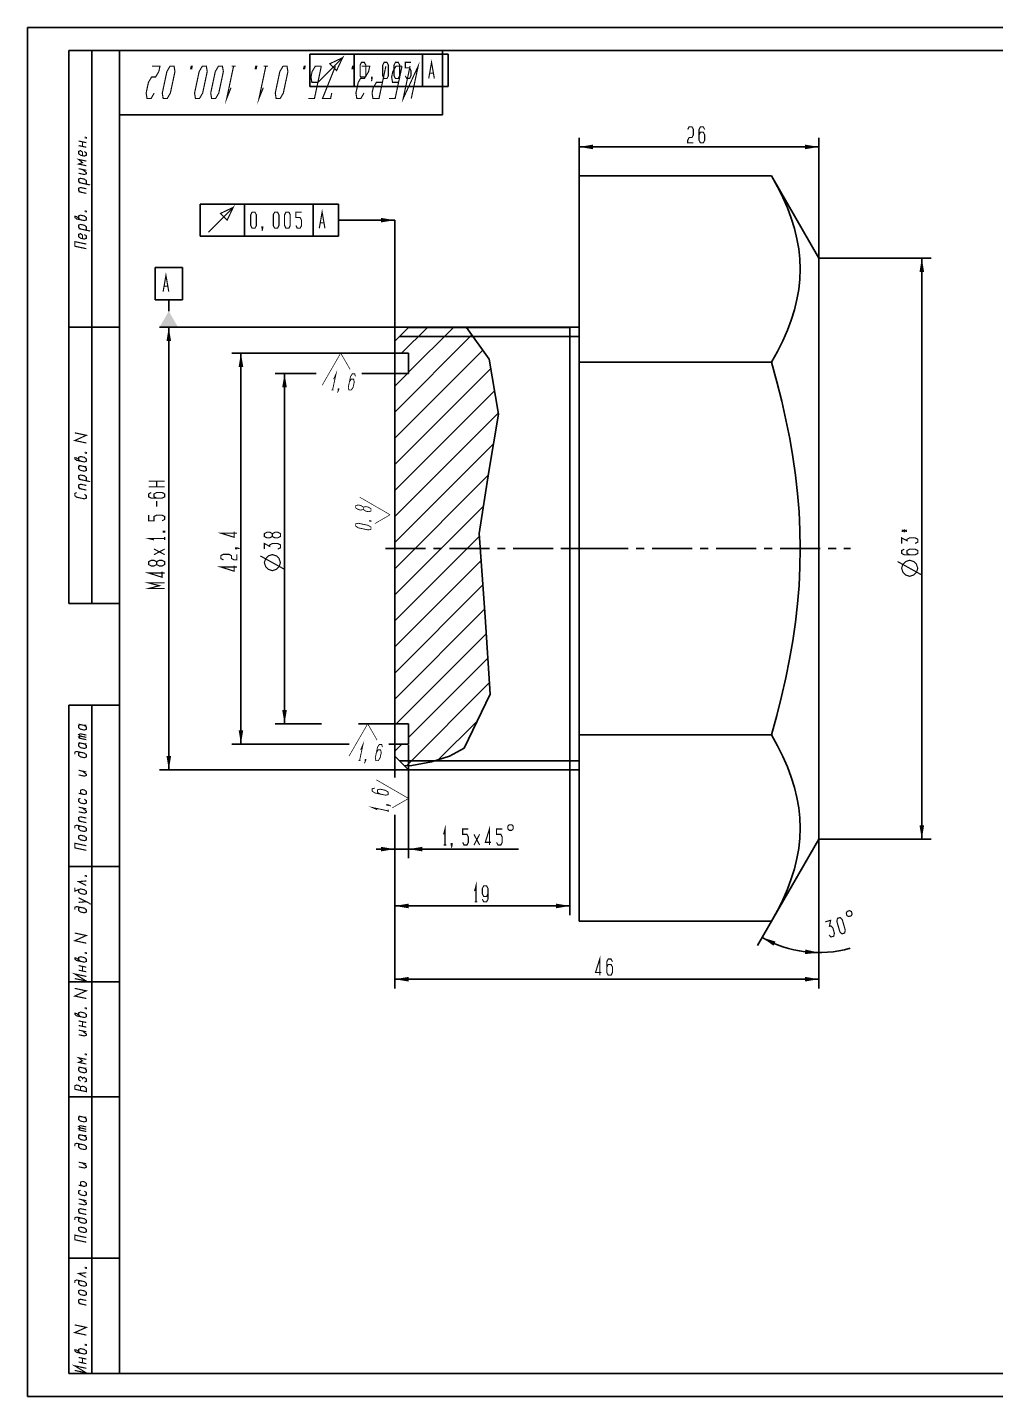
# Model space of a CAD drawing. Header units: millimetres. Extents: x 0 to 420, y 0 to 297.
# Drawn here: x 0 to 210, y 0 to 297 of the extents above; entities that cross this region are included whole.
import ezdxf

# ---------------------------------------------------------------- set-up
doc = ezdxf.new("R2010")
doc.units = ezdxf.units.MM
doc.header["$LTSCALE"] = 23.1
doc.linetypes.add('CENTER', pattern=[0.6, 0.375, -0.075, 0.075, -0.075])
doc.layers.get('0').update_dxf_attribs({"linetype": 'CONTINUOUS'})
for name, color, linetype in [('ALL_AXIS', 7, 'CONTINUOUS'), ('ALL_CHAMFER', 7, 'CONTINUOUS'), ('ALL_DIMENSIONS', 7, 'CONTINUOUS'), ('ALL_GTOL', 7, 'CONTINUOUS'), ('ALL_SURF_FIN', 7, 'CONTINUOUS')]:
    doc.layers.add(name, color=color, linetype=linetype)
doc.styles.get("Standard").update_dxf_attribs({"font": 'txt', "width": 0.7})
doc.dimstyles.new('DIMSTYLE_1', dxfattribs={"dimtxt": 3.5, "dimasz": 3, "dimexe": 0.18, "dimexo": 0.0625, "dimgap": 0.09, "dimtad": 1, "dimdec": 5, "dimlfac": 0.5, "dimdsep": 46, "dimtxsty": 'STANDARD', "dimblk": '_FILLED', "dimblk1": '_FILLED', "dimblk2": '_FILLED', "dimcen": 0.09, "dimadec": 0, "dimazin": 0, "dimtp": 0.2, "dimtm": 0.2, "dimtfac": 1, "dimtdec": 5, "dimtofl": 0, "dimtmove": 0, "dimatfit": 3, "dimldrblk": '_FILLED', "dimfxl": 1, "dimtolj": 1, "dimarcsym": 0})
doc.dimstyles.new('DIMSTYLE_2', dxfattribs={"dimtxt": 3.5, "dimasz": 3, "dimexe": 0.18, "dimexo": 0.0625, "dimgap": 0.09, "dimtad": 1, "dimlfac": 0.5, "dimdsep": 46, "dimtxsty": 'STANDARD', "dimblk": '_FILLED', "dimblk1": '_FILLED', "dimblk2": '_FILLED', "dimcen": 0.09, "dimadec": 0, "dimazin": 0, "dimtp": 0.3, "dimtm": 0.3, "dimtfac": 1, "dimtofl": 0, "dimtmove": 0, "dimatfit": 3, "dimldrblk": '_FILLED', "dimfxl": 1, "dimtolj": 1, "dimarcsym": 0})
doc.dimstyles.new('DIMSTYLE_3', dxfattribs={"dimtxt": 3.5, "dimasz": 3, "dimexe": 0.18, "dimexo": 0.0625, "dimgap": 0.09, "dimtad": 1, "dimlfac": 0.5, "dimdsep": 46, "dimtxsty": 'STANDARD', "dimblk": '_FILLED', "dimblk1": '_FILLED', "dimblk2": '_FILLED', "dimcen": 0.09, "dimadec": 0, "dimazin": 0, "dimtp": 0.5, "dimtm": 0.5, "dimtfac": 1, "dimtofl": 0, "dimtmove": 0, "dimatfit": 3, "dimldrblk": '_FILLED', "dimfxl": 1, "dimtolj": 1, "dimarcsym": 0})
doc.dimstyles.new('DIMSTYLE_4', dxfattribs={"dimtxt": 3.5, "dimasz": 3, "dimexe": 0.18, "dimexo": 0.0625, "dimgap": 0.09, "dimtad": 1, "dimdec": 5, "dimlfac": 0.5, "dimdsep": 46, "dimtxsty": 'STANDARD', "dimblk": '_FILLED', "dimblk1": '_FILLED', "dimblk2": '_FILLED', "dimcen": 0.09, "dimadec": 0, "dimazin": 0, "dimtp": 0.1, "dimtm": 0.1, "dimtfac": 1, "dimtdec": 5, "dimtofl": 0, "dimtmove": 0, "dimatfit": 3, "dimldrblk": '_FILLED', "dimfxl": 1, "dimtolj": 1, "dimarcsym": 0})
doc.dimstyles.new('DIMSTYLE_5', dxfattribs={"dimtxt": 3.5, "dimasz": 3, "dimexe": 0.18, "dimexo": 0.0625, "dimgap": 0.09, "dimtad": 1, "dimdec": 5, "dimlfac": 0.5, "dimdsep": 46, "dimtxsty": 'STANDARD', "dimblk": '_FILLED', "dimblk1": '_FILLED', "dimblk2": '_FILLED', "dimcen": 0.09, "dimadec": 0, "dimazin": 0, "dimtp": 0.3, "dimtm": 0.3, "dimtfac": 1, "dimtdec": 5, "dimtofl": 0, "dimtmove": 0, "dimatfit": 3, "dimldrblk": '_FILLED', "dimfxl": 1, "dimtolj": 1, "dimarcsym": 0})
doc.dimstyles.get("Standard").update_dxf_attribs({"dimtxt": 3.5, "dimasz": 3, "dimexe": 0.18, "dimexo": 0.0625, "dimgap": 0.09, "dimtad": 1, "dimdec": 5, "dimdsep": 46, "dimtxsty": 'STANDARD', "dimblk": '_FILLED', "dimblk1": '_FILLED', "dimblk2": '_FILLED', "dimcen": 0.09, "dimadec": 0, "dimazin": 0, "dimtol": 1, "dimtp": 1e-05, "dimtm": 1e-05, "dimtfac": 1, "dimtdec": 5, "dimtofl": 0, "dimtmove": 0, "dimatfit": 3, "dimldrblk": '_FILLED', "dimfxl": 1, "dimtolj": 1, "dimarcsym": 0})

# ---------------------------------------------------------------- blocks, each defined once
blk = doc.blocks.new('_FILLED')
at = {"color": 0, "linetype": 'BYBLOCK'}
blk.add_solid([(0, 0), (-1, 0.167), (-1, -0.167)], dxfattribs=at)
blk = doc.blocks.new('*D0')
at = {"layer": 'ALL_DIMENSIONS', "color": 2, "linetype": 'CONTINUOUS'}
for p, q in [((119.67, 224.63), (119.67, 273.07)), ((119.67, 271.07), (145.67, 271.07)), ((171.67, 271.07), (145.67, 271.07)), ((171.67, 215.09), (171.67, 273.07))]:
    blk.add_line(p, q, dxfattribs=at)
at = {"layer": 'ALL_DIMENSIONS', "color": 2, "linetype": 'CONTINUOUS', "xscale": 3, "yscale": 3, "zscale": 3, "rotation": 180}
blk.add_blockref('_FILLED', (119.67, 271.07), dxfattribs=at)
at = {"layer": 'ALL_DIMENSIONS', "color": 2, "linetype": 'CONTINUOUS', "xscale": 3, "yscale": 3, "zscale": 3}
blk.add_blockref('_FILLED', (171.67, 271.07), dxfattribs=at)
blk = doc.blocks.new('*D2')
at = {"layer": 'ALL_DIMENSIONS', "color": 2, "linetype": 'CONTINUOUS'}
for q in [(158.35, 97.87), (171.67, 94.3)]:
    blk.add_line((171.67, 120.94), q, dxfattribs=at)
blk.add_arc((171.67, 120.94), 24.64, 240, 285.9695, dxfattribs=at)
for points in [[(162.26, 98.71), (159.35, 99.6), (161.82, 97.81)], [(168.65, 95.98), (171.67, 96.3), (168.71, 96.98)]]:
    blk.add_solid(points, dxfattribs=at)
blk = doc.blocks.new('*D3')
at = {"layer": 'ALL_DIMENSIONS', "color": 2, "linetype": 'CONTINUOUS'}
for p, q in [((171.67, 246.94), (195.99, 246.94)), ((193.99, 246.94), (193.99, 183.94)), ((193.99, 120.94), (193.99, 183.94)), ((171.67, 120.94), (195.99, 120.94))]:
    blk.add_line(p, q, dxfattribs=at)
at = {"layer": 'ALL_DIMENSIONS', "color": 2, "linetype": 'CONTINUOUS', "xscale": 3, "yscale": 3, "zscale": 3}
for p, rotation in [((193.99, 246.94), 90), ((193.99, 120.94), 270)]:
    blk.add_blockref('_FILLED', p, dxfattribs=dict(at, rotation=rotation))
blk = doc.blocks.new('*D4')
at = {"layer": 'ALL_DIMENSIONS', "color": 2, "linetype": 'CONTINUOUS'}
for p, q in [((119.67, 231.94), (28.67, 231.94)), ((30.67, 231.94), (30.67, 183.94)), ((30.67, 135.94), (30.67, 183.94)), ((119.67, 135.94), (28.67, 135.94))]:
    blk.add_line(p, q, dxfattribs=at)
at = {"layer": 'ALL_DIMENSIONS', "color": 2, "linetype": 'CONTINUOUS', "xscale": 3, "yscale": 3, "zscale": 3}
for p, rotation in [((30.67, 231.94), 90), ((30.67, 135.94), 270)]:
    blk.add_blockref('_FILLED', p, dxfattribs=dict(at, rotation=rotation))
blk = doc.blocks.new('*D5')
at = {"layer": 'ALL_DIMENSIONS', "color": 2, "linetype": 'CONTINUOUS'}
for p, q in [((82.67, 141.31), (82.67, 116.76)), ((79.67, 120.76), (79.67, 101.63)), ((79.67, 118.76), (75.67, 118.76)), ((75.67, 118.76), (81.17, 118.76)), ((106.55, 118.76), (81.17, 118.76)), ((82.67, 118.76), (106.55, 118.76))]:
    blk.add_line(p, q, dxfattribs=at)
at = {"layer": 'ALL_DIMENSIONS', "color": 2, "linetype": 'CONTINUOUS', "xscale": 3, "yscale": 3, "zscale": 3}
blk.add_blockref('_FILLED', (79.67, 118.76), dxfattribs=at)
at = {"layer": 'ALL_DIMENSIONS', "color": 2, "linetype": 'CONTINUOUS', "xscale": 3, "yscale": 3, "zscale": 3, "rotation": 180}
blk.add_blockref('_FILLED', (82.67, 118.76), dxfattribs=at)
blk = doc.blocks.new('SF4_BL0', base_point=(78.72, 130.28))
at = {"layer": 'ALL_SURF_FIN', "color": 2, "linetype": 'CONTINUOUS'}
for points, const_width in [([(82.67, 129.74), (75.67, 133.79)], 0.146), ([(75.35, 131.99), (74.77, 131.86), (74.77, 131.33), (75.35, 130.94), (77.68, 130.45), (78.27, 130.59), (78.27, 131.11), (77.68, 131.5), (76.52, 131.75), (75.93, 131.61), (75.93, 131.08), (76.52, 130.7)], 0.194), ([(75.93, 127.28), (74.77, 127.79), (78.27, 127.04)], 0.194), ([(78.27, 128.36), (78.27, 128.22), (77.98, 128.29), (77.98, 128.42), (78.27, 128.36), (78.85, 128.1)], 0.194), ([(82.67, 129.74), (79.15, 127.71)], 0.146), ([(78.27, 126.78), (78.27, 127.31)], 0.194)]:
    blk.add_lwpolyline(points, dxfattribs=dict(at, const_width=const_width))
blk = doc.blocks.new('*D6')
at = {"layer": 'ALL_DIMENSIONS', "color": 2, "linetype": 'CONTINUOUS'}
for p, q in [((62.66, 221.94), (53.77, 221.94)), ((55.77, 221.94), (55.77, 183.94)), ((79.67, 221.94), (72.55, 221.94)), ((55.77, 145.94), (55.77, 183.94)), ((63.76, 145.94), (53.77, 145.94)), ((79.67, 145.94), (71.82, 145.94))]:
    blk.add_line(p, q, dxfattribs=at)
at = {"layer": 'ALL_DIMENSIONS', "color": 2, "linetype": 'CONTINUOUS', "xscale": 3, "yscale": 3, "zscale": 3}
for p, rotation in [((55.77, 221.94), 90), ((55.77, 145.94), 270)]:
    blk.add_blockref('_FILLED', p, dxfattribs=dict(at, rotation=rotation))
blk = doc.blocks.new('*D7')
at = {"color": 2, "linetype": 'CONTINUOUS'}
for p, q in [((79.67, 138.94), (79.67, 134.28)), ((79.67, 126.21), (79.67, 88.54)), ((171.67, 120.94), (171.67, 88.54)), ((79.67, 90.54), (125.67, 90.54)), ((171.67, 90.54), (125.67, 90.54))]:
    blk.add_line(p, q, dxfattribs=at)
at = {"color": 2, "linetype": 'CONTINUOUS', "xscale": 3, "yscale": 3, "zscale": 3, "rotation": 180}
blk.add_blockref('_FILLED', (79.67, 90.54), dxfattribs=at)
at = {"color": 2, "linetype": 'CONTINUOUS', "xscale": 3, "yscale": 3, "zscale": 3}
blk.add_blockref('_FILLED', (171.67, 90.54), dxfattribs=at)
blk = doc.blocks.new('*D8')
at = {"color": 2, "linetype": 'CONTINUOUS'}
for p, q in [((78.28, 226.34), (44.32, 226.34)), ((46.32, 226.34), (46.32, 183.94)), ((79.67, 226.34), (69.88, 226.34)), ((46.32, 141.54), (46.32, 183.94)), ((69.77, 141.54), (44.32, 141.54)), ((82.67, 141.54), (78.39, 141.54))]:
    blk.add_line(p, q, dxfattribs=at)
at = {"color": 2, "linetype": 'CONTINUOUS', "xscale": 3, "yscale": 3, "zscale": 3}
for p, rotation in [((46.32, 226.34), 90), ((46.32, 141.54), 270)]:
    blk.add_blockref('_FILLED', p, dxfattribs=dict(at, rotation=rotation))
blk = doc.blocks.new('SF5_BL1', base_point=(67.52, 222.05))
at = {"layer": 'ALL_SURF_FIN', "color": 2, "linetype": 'CONTINUOUS'}
for points, const_width in [([(67.95, 226.34), (63.91, 219.33)], 0.146), ([(67.95, 226.34), (69.99, 222.81)], 0.146), ([(66.42, 220.69), (66.94, 221.85), (66.19, 218.35)], 0.194), ([(71.14, 221.27), (71, 221.85), (70.48, 221.85), (70.09, 221.27), (69.6, 218.94), (69.73, 218.35), (70.26, 218.35), (70.65, 218.94), (70.89, 220.1), (70.76, 220.69), (70.23, 220.69), (69.84, 220.1)], 0.194), ([(65.93, 218.35), (66.45, 218.35)], 0.194), ([(67.5, 218.35), (67.37, 218.35), (67.43, 218.64), (67.57, 218.64), (67.5, 218.35), (67.25, 217.77)], 0.194)]:
    blk.add_lwpolyline(points, dxfattribs=dict(at, const_width=const_width))
blk = doc.blocks.new('*D9')
at = {"color": 2, "linetype": 'CONTINUOUS'}
for p, q in [((117.67, 137.94), (117.67, 104.43)), ((79.67, 110.68), (79.67, 104.43)), ((79.67, 106.43), (98.67, 106.43)), ((117.67, 106.43), (98.67, 106.43))]:
    blk.add_line(p, q, dxfattribs=at)
at = {"color": 2, "linetype": 'CONTINUOUS', "xscale": 3, "yscale": 3, "zscale": 3, "rotation": 180}
blk.add_blockref('_FILLED', (79.67, 106.43), dxfattribs=at)
at = {"color": 2, "linetype": 'CONTINUOUS', "xscale": 3, "yscale": 3, "zscale": 3}
blk.add_blockref('_FILLED', (117.67, 106.43), dxfattribs=at)
blk = doc.blocks.new('SF1_BL3', base_point=(74.94, 191.55))
at = {"layer": 'ALL_SURF_FIN', "color": 2, "linetype": 'CONTINUOUS'}
for points, const_width in [([(72.86, 192.93), (72.31, 193.3), (71.76, 193.41), (71.21, 193.28), (71.21, 192.79), (71.76, 192.42), (72.31, 192.3), (72.86, 192.43)], 0.184), ([(78.67, 191.29), (72.06, 195.11)], 0.138), ([(74.51, 192.08), (74.51, 192.58), (73.96, 192.94), (73.41, 193.06), (72.86, 192.93), (72.86, 192.43), (73.41, 192.07), (73.96, 191.95), (74.51, 192.08)], 0.184), ([(74.51, 189.98), (74.51, 189.85), (74.24, 189.91), (74.24, 190.03), (74.51, 189.98)], 0.184), ([(78.67, 191.29), (75.34, 189.36)], 0.138), ([(74.51, 188.12), (73.96, 187.99), (71.76, 188.45), (71.21, 188.82), (71.21, 189.31), (71.76, 189.45), (73.96, 188.98), (74.51, 188.61), (74.51, 188.12)], 0.184)]:
    blk.add_lwpolyline(points, dxfattribs=dict(at, const_width=const_width))
blk = doc.blocks.new('SF3_BL4', base_point=(73.38, 141.65))
at = {"layer": 'ALL_SURF_FIN', "color": 2, "linetype": 'CONTINUOUS'}
for points, const_width in [([(73.81, 145.94), (69.76, 138.93)], 0.146), ([(73.81, 145.94), (75.84, 142.41)], 0.146), ([(72.28, 140.29), (72.79, 141.45), (72.05, 137.95)], 0.194), ([(77, 140.87), (76.86, 141.45), (76.33, 141.45), (75.95, 140.87), (75.45, 138.54), (75.59, 137.95), (76.11, 137.95), (76.5, 138.54), (76.75, 139.7), (76.61, 140.29), (76.09, 140.29), (75.7, 139.7)], 0.194), ([(71.78, 137.95), (72.31, 137.95)], 0.194), ([(73.36, 137.95), (73.23, 137.95), (73.29, 138.24), (73.42, 138.24), (73.36, 137.95), (73.1, 137.37)], 0.194)]:
    blk.add_lwpolyline(points, dxfattribs=dict(at, const_width=const_width))

msp = doc.modelspace()

# ---------------------------------------------------------------- linework, layer by layer
at = {"color": 7, "linetype": 'CONTINUOUS'}
for p, q in [((0, 297), (0, 0)), ((0, 297), (420, 297)), ((9, 172), (9, 292)), ((9, 292), (20, 292)), ((14, 172), (14, 292)), ((20, 172), (20, 292)), ((90, 292), (20, 292)), ((20, 278), (20, 292)), ((20, 292), (20, 5)), ((20, 292), (415, 292)), ((90, 278), (90, 292)), ((90, 278), (20, 278)), ((119.67427, 264.766538), (119.67427, 103.108462)), ((9, 232), (20, 232)), ((79.67427, 228.9375), (82.67427, 231.9375)), ((95.235961, 231.9375), (82.67427, 231.9375)), ((100.170802, 225.055821), (95.235961, 231.9375)), ((117.67427, 231.9375), (117.67427, 135.9375)), ((79.67427, 228.9375), (79.67427, 138.9375)), ((82.67427, 226.3375), (79.67427, 226.3375)), ((82.67427, 221.9375), (82.67427, 226.3375)), ((102.149689, 213.134575), (100.170802, 225.055821)), ((82.67427, 221.9375), (79.67427, 221.9375)), ((100.05549, 200.690269), (102.149689, 213.134575)), ((98.006679, 187.183683), (100.05549, 200.690269)), ((99.270749, 169.114582), (98.006679, 187.183683)), ((9, 172), (20, 172)), ((100.348951, 152.359863), (99.270749, 169.114582)), ((94.760496, 140.655057), (100.348951, 152.359863)), ((9, 5), (9, 150)), ((9, 150), (20, 150)), ((14, 5), (14, 150)), ((20, 5), (20, 150)), ((82.67427, 145.9375), (79.67427, 145.9375)), ((82.67427, 141.5375), (82.67427, 145.9375)), ((82.67427, 141.5375), (79.67427, 141.5375)), ((91.521382, 138.896855), (94.760496, 140.655057)), ((79.67427, 138.9375), (81.757077, 136.854693)), ((81.757077, 136.854693), (83.398855, 136.867844)), ((83.398855, 136.867844), (87.654487, 137.655309)), ((87.654487, 137.655309), (91.521382, 138.896855)), ((9, 115), (20, 115)), ((9, 90), (20, 90)), ((9, 65), (20, 65)), ((9, 30), (20, 30)), ((9, 5), (20, 5)), ((415, 5), (20, 5)), ((0, 0), (420, 0))]:
    msp.add_line(p, q, dxfattribs=at)
at = {"color": 2, "linetype": 'CONTINUOUS'}
for p, q in [((81.170491, 226.3375), (86.770491, 231.9375)), ((82.67427, 222.184425), (92.427345, 231.9375)), ((79.67427, 213.527571), (96.425448, 230.278749)), ((80.67427, 229.9375), (117.67427, 229.9375)), ((79.67427, 207.870717), (98.787876, 226.984323)), ((79.67427, 202.213863), (100.504707, 223.0443)), ((79.67427, 219.184425), (82.427345, 221.9375)), ((79.67427, 196.557008), (101.310043, 218.192782)), ((79.67427, 190.900154), (102.115379, 213.341263)), ((79.67427, 185.2433), (101.053867, 206.622897)), ((79.67427, 179.586446), (99.926279, 199.838454)), ((79.67427, 173.929591), (98.914754, 193.170075)), ((79.67427, 168.272737), (98.044506, 186.642973)), ((79.67427, 162.615883), (98.414371, 181.355984)), ((79.67427, 156.959029), (98.784236, 176.068994)), ((79.67427, 151.302174), (99.154101, 170.782005)), ((79.96645, 145.9375), (99.504903, 165.475953)), ((82.67427, 142.988466), (99.846923, 160.161119)), ((82.200907, 136.858248), (100.188944, 154.846286)), ((89.127887, 138.128375), (97.598353, 146.59884)), ((79.67427, 139.988466), (81.223304, 141.5375)), ((80.67427, 137.9375), (117.67427, 137.9375))]:
    msp.add_line(p, q, dxfattribs=at)
at = {"color": 2, "linetype": 'CONTINUOUS', "const_width": 0.25}
for points in [[(27.510087, 282.744858), (26.824603, 281.578195), (25.949604, 281.578195), (25.760086, 282.744858), (26.256051, 285.078186), (26.941536, 286.24485), (27.816534, 286.24485), (28.502017, 287.411514), (28.749998, 288.578203), (27, 288.578203)], [(31.812501, 288.578203), (32.002018, 287.411514), (31.010088, 282.744858), (30.324604, 281.578195), (29.449603, 281.578195), (29.260085, 282.744858), (30.252016, 287.411514), (30.9375, 288.578203), (31.812501, 288.578203)], [(35.53125, 288.578203), (35.750001, 288.578203), (35.626008, 287.994858), (35.407257, 287.994858), (35.53125, 288.578203)], [(38.8125, 288.578203), (39.002017, 287.411514), (38.010087, 282.744858), (37.324603, 281.578195), (36.449605, 281.578195), (36.260088, 282.744858), (37.252018, 287.411514), (37.937498, 288.578203), (38.8125, 288.578203)], [(42.312501, 288.578203), (42.502018, 287.411514), (41.510088, 282.744858), (40.824604, 281.578195), (39.949603, 281.578195), (39.760085, 282.744858), (40.752016, 287.411514), (41.4375, 288.578203), (42.312501, 288.578203)], [(44.164321, 283.911522), (43.230853, 281.578195), (44.71875, 288.578203)], [(45.156248, 288.578203), (44.281251, 288.578203)], [(49.531251, 288.578203), (49.749998, 288.578203), (49.62601, 287.994858), (49.407258, 287.994858), (49.531251, 288.578203)], [(51.16432, 283.911522), (50.230855, 281.578195), (51.718748, 288.578203)], [(52.156251, 288.578203), (51.28125, 288.578203)], [(56.312498, 288.578203), (56.502016, 287.411514), (55.510085, 282.744858), (54.824605, 281.578195), (53.949601, 281.578195), (53.76009, 282.744858), (54.752014, 287.411514), (55.437501, 288.578203), (56.312498, 288.578203)], [(60.031251, 288.578203), (60.249998, 288.578203), (60.12601, 287.994858), (59.907262, 287.994858), (60.031251, 288.578203)], [(63.750003, 288.578203), (62.262103, 281.578195), (60.949603, 281.578195)], [(63.750003, 288.578203), (62.437503, 288.578203), (61.752016, 287.411514), (61.504032, 286.24485), (61.69355, 285.078186), (63.00605, 285.078186)], [(66.812498, 288.578203), (64.012105, 281.578195), (65.762101, 281.578195), (66.010085, 282.744858)], [(70.531251, 288.578203), (70.749998, 288.578203), (70.62601, 287.994858), (70.407262, 287.994858), (70.531251, 288.578203)], [(73.010088, 282.744858), (72.324601, 281.578195), (71.449603, 281.578195), (71.260085, 282.744858), (71.756054, 285.078186), (72.441534, 286.24485), (73.316532, 286.24485), (74.002018, 287.411514), (74.250003, 288.578203), (72.500001, 288.578203)], [(77.750001, 288.578203), (76.262101, 281.578195), (74.949601, 281.578195), (74.76009, 282.744858), (75.008068, 283.911522), (75.693554, 285.078186), (77.006054, 285.078186)], [(81.249998, 288.578203), (79.762105, 281.578195), (78.449605, 281.578195)], [(81.249998, 288.578203), (79.937498, 288.578203), (79.252018, 287.411514), (79.004034, 286.24485), (79.193552, 285.078186), (80.506052, 285.078186)], [(83.262103, 281.578195), (84.750003, 288.578203), (81.512101, 281.578195), (83.000001, 288.578203)], [(12.777926, 273.125002), (12.777926, 273.000007), (12.569592, 273.044279), (12.569592, 273.169274), (12.777926, 273.125002)], [(11.111259, 272.354268), (12.777926, 271.999995)], [(12.777926, 271.000009), (11.111259, 271.354255)], [(11.944593, 269.17712), (11.944593, 269.927142), (11.527926, 270.265701), (11.111259, 270.104253), (11.111259, 269.604272), (11.527926, 269.265688), (12.361259, 269.088578), (12.777926, 269.25), (12.777926, 269.750006), (12.361259, 270.088564)], [(11.944593, 271.177119), (11.944593, 272.177131)], [(12.777926, 267.000011), (11.111259, 267.354258), (11.944593, 267.677128), (11.111259, 268.35427), (12.777926, 267.999998)], [(11.111259, 266.354271), (12.777926, 265.999999)], [(11.111259, 265.354259), (12.361259, 265.088555), (12.777926, 265.250002), (12.777926, 265.499993), (11.944593, 266.177135)], [(12.777926, 262.999988), (12.777926, 263.75001), (12.361259, 264.088568), (11.527926, 264.265704), (11.111259, 264.104257), (11.111259, 263.60425), (11.527926, 263.265692)], [(13.611259, 262.822877), (11.111259, 263.35426)], [(11.527926, 261.265693), (11.111259, 261.604252), (11.111259, 262.104258), (11.527926, 262.265706), (12.777926, 262.000001)], [(12.777926, 260.999989), (11.111259, 261.354261)], [(11.527926, 255.265697), (10.694593, 255.942814), (10.277926, 256.031382), (10.277926, 255.781392), (10.694593, 255.442833), (12.361259, 255.088561), (12.777926, 255.250009), (12.777926, 255.749989), (12.361259, 256.088573), (11.527926, 256.265684), (11.111259, 256.104261), (11.111259, 255.604255)], [(12.777926, 257.125012), (12.777926, 256.999991), (12.569592, 257.044288), (12.569592, 257.169283), (12.777926, 257.125012)], [(12.777926, 252.999994), (12.777926, 253.74999), (12.361259, 254.088574), (11.527926, 254.265685), (11.111259, 254.104263), (11.111259, 253.604257), (11.527926, 253.265698)], [(13.611259, 252.822858), (11.111259, 253.354266)], [(12.777926, 248.999996), (10.277926, 249.531379), (10.277926, 250.531392), (12.777926, 250.000009)], [(11.944593, 251.177131), (11.944593, 251.927128), (11.527926, 252.265686), (11.111259, 252.104264), (11.111259, 251.604258), (11.527926, 251.265699), (12.361259, 251.088563), (12.777926, 251.250011), (12.777926, 251.749991), (12.361259, 252.088575)], [(12.777926, 206.85416), (10.277926, 207.385569), (12.777926, 208.52083), (10.277926, 209.052213)], [(12.777926, 204.770823), (12.777926, 204.645828), (12.569592, 204.690125), (12.569592, 204.81512), (12.777926, 204.770823)], [(11.527926, 202.911533), (10.694593, 203.58865), (10.277926, 203.677218), (10.277926, 203.427228), (10.694593, 203.088669), (12.361259, 202.734397), (12.777926, 202.895845), (12.777926, 203.395825), (12.361259, 203.734409), (11.527926, 203.91152), (11.111259, 203.750098), (11.111259, 203.250092)], [(11.111259, 202.000089), (12.361259, 201.73441), (12.777926, 201.770837)], [(11.527926, 201.911521), (11.111259, 201.750099), (11.111259, 201.250093), (11.527926, 200.911534), (12.361259, 200.734398), (12.777926, 200.895846), (12.777926, 201.395826), (12.361259, 201.73441)], [(12.777926, 198.645831), (12.777926, 199.395828), (12.361259, 199.734386), (11.527926, 199.911522), (11.111259, 199.7501), (11.111259, 199.250094), (11.527926, 198.911536)], [(13.611259, 198.468695), (11.111259, 199.000104)], [(10.694593, 196.088661), (10.277926, 195.927213), (10.277926, 195.427233), (10.694593, 195.088649), (12.361259, 194.734402), (12.777926, 194.895824), (12.777926, 195.39583), (12.361259, 195.734388)], [(11.527926, 196.911537), (11.111259, 197.250095), (11.111259, 197.750101), (11.527926, 197.911523), (12.777926, 197.645845)], [(12.777926, 196.645833), (11.111259, 197.000105)], [(45.444431, 187.306241), (41.944433, 187.306241), (44.861099, 186.387491), (44.861099, 187.6125)], [(45.444431, 184.090629), (45.444431, 183.9375), (45.152765, 183.9375), (45.152765, 184.090629), (45.444431, 184.090629), (46.027766, 183.9375)], [(42.527765, 181.487496), (41.944433, 181.793754), (41.944433, 182.406246), (42.527765, 182.712504), (43.694432, 182.712504), (44.277764, 182.406246), (44.277764, 181.793754), (44.861099, 181.487496), (45.444431, 181.487496), (45.444431, 182.712504)], [(45.444431, 179.956254), (41.944433, 179.956254), (44.861099, 179.037504), (44.861099, 180.2625)], [(11.111259, 145.854261), (12.361259, 145.58857), (12.777926, 145.624997)], [(11.527926, 145.765693), (11.111259, 145.604258), (11.111259, 145.104265), (11.527926, 144.765694), (12.361259, 144.588571), (12.777926, 144.750005), (12.777926, 145.249999), (12.361259, 145.58857)], [(11.527926, 143.265701), (11.111259, 143.60426), (11.527926, 143.765695), (12.777926, 143.500003)], [(11.527926, 142.765695), (11.111259, 143.104266), (11.527926, 143.265701), (12.777926, 142.999997)], [(12.777926, 142.500004), (11.111259, 142.854263)], [(11.527926, 139.765697), (11.111259, 139.604262), (11.111259, 139.104256), (11.527926, 138.765698), (12.361259, 138.588561), (12.777926, 138.749996), (12.777926, 139.250002), (12.361259, 139.588561), (10.694593, 139.94282), (10.277926, 139.781385), (10.277926, 139.281392)], [(11.111259, 141.854264), (12.361259, 141.58856), (12.777926, 141.624999)], [(11.527926, 141.765696), (11.111259, 141.604261), (11.111259, 141.104255), (11.527926, 140.765696), (12.361259, 140.58856), (12.777926, 140.749995), (12.777926, 141.250001), (12.361259, 141.58856)], [(11.111259, 135.854255), (12.777926, 135.499995)], [(11.111259, 134.854255), (12.361259, 134.588564), (12.777926, 134.749999), (12.777926, 135.000002), (11.944593, 135.677131)], [(11.111259, 130.854258), (12.361259, 130.588566), (12.777926, 130.750001), (12.777926, 131.249995), (12.361259, 131.588566), (11.944593, 131.677134), (11.527926, 131.515699), (11.527926, 131.015693), (11.944593, 130.677134)], [(11.527926, 129.76569), (11.111259, 129.604255), (11.111259, 129.104262), (11.527926, 128.765691), (12.361259, 128.588568), (12.777926, 128.750002), (12.777926, 129.249996), (12.361259, 129.588567)], [(11.111259, 127.85426), (12.777926, 127.5)], [(11.111259, 126.85426), (12.361259, 126.588569), (12.777926, 126.750004), (12.777926, 126.999994), (11.944593, 127.677136)], [(11.527926, 124.765693), (11.111259, 125.104265), (11.111259, 125.604258), (11.527926, 125.765693), (12.777926, 125.500001)], [(12.777926, 124.500002), (11.111259, 124.854261)], [(11.527926, 123.765694), (11.111259, 123.604259), (11.111259, 123.104266), (11.527926, 122.765695), (12.361259, 122.588571), (12.777926, 122.750006), (12.777926, 123.249999), (12.361259, 123.588571), (10.694593, 123.94283), (10.277926, 123.781395), (10.277926, 123.281389)], [(12.361259, 120.58856), (12.777926, 120.749995), (12.777926, 121.250001), (12.361259, 121.588559), (11.527926, 121.765695), (11.111259, 121.60426), (11.111259, 121.104267), (11.527926, 120.765696), (12.361259, 120.58856)], [(12.777926, 118.500005), (10.277926, 119.031389), (10.277926, 120.031388), (12.777926, 119.500005)], [(12.777926, 112.979161), (12.777926, 112.854166), (12.569592, 112.89845), (12.569592, 113.023445), (12.777926, 112.979161)], [(11.111259, 109.958425), (11.111259, 109.458431), (11.527926, 109.11986), (12.361259, 108.942737), (12.777926, 109.104172), (12.777926, 109.604165), (12.361259, 109.942736), (11.527926, 110.11986), (10.277926, 109.635555), (10.277926, 110.385564)], [(12.777926, 110.854167), (11.111259, 111.708433), (12.777926, 111.854167)], [(96.989892, 109.642386), (97.296144, 110.80905), (97.296144, 107.309059)], [(98.674269, 107.892391), (98.980521, 107.309059), (99.593019, 107.309059), (99.899271, 107.892391), (99.899271, 110.225718), (99.593019, 110.80905), (98.980521, 110.80905), (98.674269, 110.225718), (98.674269, 109.059055), (98.980521, 108.475723), (99.593019, 108.475723), (99.899271, 109.059055)], [(13.611259, 106.677034), (13.611259, 106.927037), (11.111259, 108.208429)], [(11.111259, 107.20843), (12.777926, 107.354163)], [(96.989892, 107.309059), (97.602396, 107.309059)], [(11.527926, 106.119862), (11.111259, 105.958427), (11.111259, 105.458434), (11.527926, 105.119863), (12.361259, 104.942726), (12.777926, 105.104161), (12.777926, 105.604167), (12.361259, 105.942726), (10.694593, 106.296998), (10.277926, 106.135563), (10.277926, 105.635557)], [(12.777926, 98.354169), (10.277926, 98.885552), (12.777926, 100.020839), (10.277926, 100.552222)], [(11.527926, 94.411529), (10.694593, 95.088658), (10.277926, 95.177227), (10.277926, 94.927224), (10.694593, 94.588665), (12.361259, 94.234393), (12.777926, 94.395828), (12.777926, 94.895834), (12.361259, 95.234405), (11.527926, 95.411528), (11.111259, 95.250093), (11.111259, 94.7501)], [(12.777926, 96.270831), (12.777926, 96.145836), (12.569592, 96.19012), (12.569592, 96.315115), (12.777926, 96.270831)], [(124.143018, 91.416299), (124.143018, 94.916303), (123.224268, 91.999644), (124.449276, 91.999644)], [(126.899268, 94.332971), (126.593022, 94.916303), (125.980518, 94.916303), (125.674272, 94.332971), (125.674272, 91.999644), (125.980518, 91.416299), (126.593022, 91.416299), (126.899268, 91.999644), (126.899268, 93.166307), (126.593022, 93.749639), (125.980518, 93.749639), (125.674272, 93.166307)], [(11.111259, 93.500098), (12.777926, 93.145838)], [(12.777926, 92.145839), (11.111259, 92.500098)], [(11.944593, 92.322962), (11.944593, 93.322961)], [(10.277926, 90.677223), (12.777926, 90.145827), (10.277926, 91.677222), (12.777926, 91.145839)], [(12.777926, 86.354163), (10.277926, 86.885559), (12.777926, 88.020833), (10.277926, 88.552229)], [(11.527926, 82.411523), (10.694593, 83.088666), (10.277926, 83.177221), (10.277926, 82.927231), (10.694593, 82.58866), (12.361259, 82.2344), (12.777926, 82.395835), (12.777926, 82.895828), (12.361259, 83.234399), (11.527926, 83.411523), (11.111259, 83.250088), (11.111259, 82.750095)], [(12.777926, 84.270839), (12.777926, 84.145831), (12.569592, 84.190115), (12.569592, 84.31511), (12.777926, 84.270839)], [(11.111259, 81.500092), (12.777926, 81.145833)], [(12.777926, 80.145833), (11.111259, 80.500093)], [(11.944593, 80.322969), (11.944593, 81.322969)], [(11.111259, 79.500093), (12.777926, 79.145834)], [(11.111259, 78.500094), (12.361259, 78.234396), (12.777926, 78.395831), (12.777926, 78.645834), (11.944593, 79.32297)], [(12.777926, 74.270832), (12.777926, 74.14583), (12.569592, 74.190114), (12.569592, 74.315116), (12.777926, 74.270832)], [(12.777926, 72.145832), (11.111259, 72.500091), (11.944593, 72.822961), (11.111259, 73.500097), (12.777926, 73.145831)], [(11.111259, 71.500092), (12.361259, 71.2344), (12.777926, 71.270834)], [(11.527926, 71.41153), (11.111259, 71.250095), (11.111259, 70.750096), (11.527926, 70.411531), (12.361259, 70.234401), (12.777926, 70.395836), (12.777926, 70.895836), (12.361259, 71.2344)], [(12.361259, 68.234396), (12.777926, 68.395831), (12.777926, 68.89583), (12.361259, 69.234402), (11.944593, 69.072967), (11.527926, 69.411531), (11.111259, 69.250096), (11.111259, 68.750097), (11.527926, 68.411532)], [(11.944593, 68.822964), (11.944593, 69.072967)], [(12.777926, 66.145835), (12.777926, 66.895832), (12.361259, 67.234396), (11.944593, 67.322964), (11.527926, 67.16153), (11.111259, 67.500094), (10.694593, 67.588662), (10.277926, 67.427227), (10.277926, 66.677225), (12.777926, 66.145835)], [(11.527926, 66.411527), (11.527926, 67.16153)], [(11.111259, 60.854262), (12.361259, 60.588564), (12.777926, 60.624998)], [(11.527926, 60.765694), (11.111259, 60.604259), (11.111259, 60.104259), (11.527926, 59.765695), (12.361259, 59.588565), (12.777926, 59.75), (12.777926, 60.249999), (12.361259, 60.588564)], [(11.527926, 58.265695), (11.111259, 58.60426), (11.527926, 58.765695), (12.777926, 58.499997)], [(11.527926, 57.765696), (11.111259, 58.104261), (11.527926, 58.265695), (12.777926, 57.999998)], [(12.777926, 57.499998), (11.111259, 57.854264)], [(11.111259, 56.854258), (12.361259, 56.588567), (12.777926, 56.625)], [(11.527926, 56.765696), (11.111259, 56.604261), (11.111259, 56.104262), (11.527926, 55.765697), (12.361259, 55.588567), (12.777926, 55.750002), (12.777926, 56.250002), (12.361259, 56.588567)], [(11.527926, 54.765698), (11.111259, 54.604263), (11.111259, 54.104263), (11.527926, 53.765698), (12.361259, 53.588568), (12.777926, 53.749997), (12.777926, 54.250003), (12.361259, 54.588568), (10.694593, 54.942827), (10.277926, 54.781393), (10.277926, 54.281393)], [(11.111259, 50.854262), (12.777926, 50.500002)], [(11.111259, 49.854262), (12.361259, 49.588564), (12.777926, 49.749999), (12.777926, 50.000002), (11.944593, 50.677132)], [(11.111259, 45.854258), (12.361259, 45.588567), (12.777926, 45.750002), (12.777926, 46.250002), (12.361259, 46.588566), (11.944593, 46.677128), (11.527926, 46.515693), (11.527926, 46.015693), (11.944593, 45.677129)], [(11.527926, 44.765697), (11.111259, 44.604262), (11.111259, 44.104263), (11.527926, 43.765698), (12.361259, 43.588568), (12.777926, 43.750003), (12.777926, 44.250003), (12.361259, 44.588568)], [(11.111259, 42.85426), (12.777926, 42.500001)], [(11.111259, 41.854261), (12.361259, 41.588563), (12.777926, 41.749998), (12.777926, 42.000001), (11.944593, 42.67713)], [(11.527926, 38.765695), (11.111259, 38.60426), (11.111259, 38.10426), (11.527926, 37.765695), (12.361259, 37.588565), (12.777926, 37.75), (12.777926, 38.25), (12.361259, 38.588565), (10.694593, 38.942824), (10.277926, 38.781389), (10.277926, 38.28139)], [(11.527926, 39.765694), (11.111259, 40.104259), (11.111259, 40.604258), (11.527926, 40.765693), (12.777926, 40.500002)], [(12.777926, 39.500002), (11.111259, 39.854262)], [(12.361259, 35.588567), (12.777926, 35.750002), (12.777926, 36.250001), (12.361259, 36.588566), (11.527926, 36.765696), (11.111259, 36.604261), (11.111259, 36.104261), (11.527926, 35.765696), (12.361259, 35.588567)], [(12.777926, 33.5), (10.277926, 34.031389), (10.277926, 35.031389), (12.777926, 34.499999)], [(12.777926, 25.854168), (11.111259, 26.708427), (12.777926, 26.854167)], [(12.777926, 27.979168), (12.777926, 27.854167), (12.569592, 27.898451), (12.569592, 28.023452), (12.777926, 27.979168)], [(11.527926, 25.11986), (11.111259, 24.958428), (11.111259, 24.458429), (11.527926, 24.119861), (12.361259, 23.942731), (12.777926, 24.104166), (12.777926, 24.604166), (12.361259, 24.94273), (10.694593, 25.29699), (10.277926, 25.135555), (10.277926, 24.635559)], [(12.361259, 21.942732), (12.777926, 22.104167), (12.777926, 22.604167), (12.361259, 22.942732), (11.527926, 23.119861), (11.111259, 22.958427), (11.111259, 22.458427), (11.527926, 22.119862), (12.361259, 21.942732)], [(11.527926, 20.119863), (11.111259, 20.458428), (11.111259, 20.958428), (11.527926, 21.119863), (12.777926, 20.854168)], [(12.777926, 19.854165), (11.111259, 20.208428)], [(12.777926, 13.354166), (10.277926, 13.885559), (12.777926, 15.020833), (10.277926, 15.552225)], [(11.527926, 9.41153), (10.694593, 10.088659), (10.277926, 10.177224), (10.277926, 9.927224), (10.694593, 9.588659), (12.361259, 9.2344), (12.777926, 9.395835), (12.777926, 9.895834), (12.361259, 10.234399), (11.527926, 10.411529), (11.111259, 10.250094), (11.111259, 9.750094)], [(12.777926, 11.270832), (12.777926, 11.145834), (12.569592, 11.190114), (12.569592, 11.315116), (12.777926, 11.270832)], [(10.277926, 5.677224), (12.777926, 5.145834), (10.277926, 6.677226), (12.777926, 6.145833)], [(11.111259, 8.500095), (12.777926, 8.145832)], [(12.777926, 7.145833), (11.111259, 7.500096)], [(11.944593, 7.322963), (11.944593, 8.322965)]]:
    msp.add_lwpolyline(points, dxfattribs=at)
at = {"layer": 'ALL_AXIS', "color": 7, "linetype": 'CONTINUOUS'}
for p, q in [((119.67427, 264.766538), (161.38067, 264.766538)), ((161.38067, 264.766538), (171.67427, 246.9375)), ((171.67427, 120.9375), (171.67427, 246.9375)), ((117.67427, 231.9375), (95.235961, 231.9375)), ((117.67427, 231.9375), (117.67427, 135.9375)), ((117.67427, 229.9375), (119.67427, 229.9375)), ((119.67427, 224.352019), (161.38067, 224.352019)), ((119.67427, 143.522981), (161.38067, 143.522981)), ((117.67427, 137.9375), (119.67427, 137.9375)), ((117.67427, 135.9375), (82.67427, 135.9375)), ((161.38067, 103.108462), (171.67427, 120.9375)), ((119.67427, 103.108462), (161.38067, 103.108462))]:
    msp.add_line(p, q, dxfattribs=at)
at = {"layer": 'ALL_AXIS', "color": 7, "linetype": 'CENTER'}
for p, q in [((77.67427, 183.9375), (115.67427, 183.9375)), ((121.67427, 183.9375), (178.515242, 183.9375))]:
    msp.add_line(p, q, dxfattribs=at)
at = {"layer": 'ALL_AXIS', "color": 2, "linetype": 'CENTER'}
msp.add_line((121.67427, 183.9375), (115.67427, 183.9375), dxfattribs=at)
at = {"layer": 'ALL_AXIS', "color": 7, "linetype": 'CONTINUOUS'}
for points in [[(161.38067, 224.352019), (162.68222, 226.710708), (163.831079, 229.025184), (164.826121, 231.28889), (165.670729, 233.521493), (166.369488, 235.739204), (166.917662, 237.945837), (167.313066, 240.150729), (167.55264, 242.353519), (167.632127, 244.557253), (167.55293, 246.761033), (167.313625, 248.963955), (166.918442, 251.169083), (166.370434, 253.376023), (165.671707, 255.594246), (164.826837, 257.827853), (163.831459, 260.092561), (162.682383, 262.407592), (161.38067, 264.766538)], [(167.632818, 183.9375), (167.566427, 187.917993), (167.372339, 191.897799), (167.049193, 195.874776), (166.601075, 199.855345), (166.03122, 203.84012), (165.340824, 207.844379), (164.533301, 211.875772), (163.605239, 215.957812), (162.554077, 220.119818), (161.38067, 224.352019)], [(161.38067, 143.522981), (162.546101, 147.723996), (163.592359, 151.863598), (164.518993, 155.93253), (165.327359, 159.958562), (166.020008, 163.964181), (166.592909, 167.955986), (167.044089, 171.948231), (167.369935, 175.940431), (167.565644, 179.937388), (167.632818, 183.9375)], [(161.38067, 103.108462), (162.68222, 105.467151), (163.831079, 107.781627), (164.826121, 110.045333), (165.670729, 112.277937), (166.369488, 114.495648), (166.917662, 116.70228), (167.313066, 118.907173), (167.55264, 121.109962), (167.632127, 123.313696), (167.55293, 125.517477), (167.313625, 127.720398), (166.918442, 129.925526), (166.370434, 132.132466), (165.671707, 134.350689), (164.826837, 136.584296), (163.831459, 138.849005), (162.682383, 141.164035), (161.38067, 143.522981)]]:
    msp.add_lwpolyline(points, dxfattribs=at)
at = {"layer": 'ALL_CHAMFER', "color": 7, "linetype": 'CONTINUOUS'}
for p, q in [((81.757077, 136.854693), (82.67427, 135.9375)), ((82.67427, 135.9375), (82.67427, 136.86204))]:
    msp.add_line(p, q, dxfattribs=at)
at = {"layer": 'ALL_DIMENSIONS', "color": 2, "linetype": 'CONTINUOUS'}
for p, q in [((27.690049, 237.9375), (27.690049, 244.9375)), ((27.690049, 244.9375), (33.640049, 244.9375)), ((33.640049, 244.9375), (33.640049, 237.9375)), ((33.640049, 237.9375), (27.690049, 237.9375)), ((30.665049, 235.4375), (30.665049, 237.9375))]:
    msp.add_line(p, q, dxfattribs=at)
at = {"layer": 'ALL_DIMENSIONS', "color": 2, "linetype": 'CONTINUOUS', "const_width": 0.25}
for points in [[(143.224268, 274.858195), (143.530514, 275.441539), (144.143018, 275.441539), (144.449264, 274.858195), (144.449264, 273.691531), (144.143018, 273.108212), (143.530514, 273.108212), (143.224268, 272.524867), (143.224268, 271.941548), (144.449264, 271.941548)], [(146.899268, 274.858195), (146.593022, 275.441539), (145.980518, 275.441539), (145.674272, 274.858195), (145.674272, 272.524867), (145.980518, 271.941548), (146.593022, 271.941548), (146.899268, 272.524867), (146.899268, 273.691531), (146.593022, 274.274875), (145.980518, 274.274875), (145.674272, 273.691531)], [(29.440048, 239.687501), (30.052549, 243.187493), (30.66505, 239.687501)], [(29.7463, 240.854165), (30.358798, 240.854165)], [(26.290048, 198.552931), (29.790049, 198.552931)], [(29.790049, 197.327922), (26.290048, 197.327922)], [(26.873381, 196.102939), (26.290048, 195.796681), (26.290048, 195.184189), (26.873381, 194.877931), (29.206714, 194.877931), (29.790049, 195.184189), (29.790049, 195.796681), (29.206714, 196.102939), (28.04005, 196.102939), (27.456715, 195.796681), (27.456715, 195.184189), (28.04005, 194.877931)], [(28.04005, 197.327922), (28.04005, 198.552931)], [(28.04005, 193.040431), (28.04005, 194.265439)], [(29.206714, 189.977922), (29.790049, 190.284181), (29.790049, 190.896672), (29.206714, 191.202931), (28.04005, 191.202931), (27.456715, 190.896672), (27.456715, 189.977922), (26.290048, 189.977922), (26.290048, 191.202931)], [(29.790049, 187.681047), (29.790049, 187.527931), (29.498383, 187.527931), (29.498383, 187.681047), (29.790049, 187.681047)], [(53.140968, 187.189578), (52.557633, 187.495836), (51.974301, 187.495836), (51.39097, 187.189578), (51.39097, 186.577086), (51.974301, 186.270828), (52.557633, 186.270828), (53.140968, 186.577086)], [(54.890967, 186.577086), (54.890967, 187.189578), (54.307635, 187.495836), (53.7243, 187.495836), (53.140968, 187.189578), (53.140968, 186.577086), (53.7243, 186.270828), (54.307635, 186.270828), (54.890967, 186.577086)], [(189.614901, 187.648953), (190.781565, 187.955211)], [(189.614901, 187.955211), (190.781565, 187.648953)], [(190.198233, 187.495836), (190.198233, 188.108328)], [(27.456715, 185.843547), (26.290048, 186.149806), (29.790049, 186.149806)], [(29.790049, 185.843547), (29.790049, 186.456064)], [(51.39097, 183.820836), (51.39097, 185.045832), (52.557633, 184.433328), (52.557633, 184.739586), (53.140968, 185.045832), (54.307635, 185.045832), (54.890967, 184.739586), (54.890967, 184.127082), (54.307635, 183.820836)], [(189.614901, 185.045832), (189.614901, 186.270828), (190.781565, 185.658336), (190.781565, 185.964582), (191.36491, 186.270828), (192.531573, 186.270828), (193.114905, 185.964582), (193.114905, 185.352078), (192.531573, 185.045832)], [(28.04005, 181.096681), (27.456715, 181.402927), (26.873381, 181.402927), (26.290048, 181.096681), (26.290048, 180.484177), (26.873381, 180.177931), (27.456715, 180.177931), (28.04005, 180.484177)], [(27.456715, 182.627922), (29.790049, 183.852931)], [(29.790049, 182.627922), (27.456715, 183.852931)], [(29.790049, 180.484177), (29.790049, 181.096681), (29.206714, 181.402927), (28.623382, 181.402927), (28.04005, 181.096681), (28.04005, 180.484177), (28.623382, 180.177931), (29.206714, 180.177931), (29.790049, 180.484177)], [(55.765965, 179.445828), (50.515968, 182.3625)], [(53.140968, 179.154168), (52.265967, 179.445828), (51.682635, 180.029172), (51.39097, 180.904164), (51.682635, 181.779168), (52.265967, 182.3625), (53.140968, 182.654172), (54.01597, 182.3625), (54.599301, 181.779168), (54.890967, 180.904164), (54.599301, 180.029172), (54.01597, 179.445828), (53.140968, 179.154168)], [(193.98991, 178.220832), (188.73991, 181.137504)], [(191.36491, 177.929172), (190.489905, 178.220832), (189.906573, 178.804164), (189.614901, 179.679168), (189.906573, 180.554172), (190.489905, 181.137504), (191.36491, 181.429164), (192.239901, 181.137504), (192.823233, 180.554172), (193.114905, 179.679168), (192.823233, 178.804164), (192.239901, 178.220832), (191.36491, 177.929172)], [(190.198233, 183.820836), (189.614901, 183.514578), (189.614901, 182.902086), (190.198233, 182.595828), (192.531573, 182.595828), (193.114905, 182.902086), (193.114905, 183.514578), (192.531573, 183.820836), (191.36491, 183.820836), (190.781565, 183.514578), (190.781565, 182.902086), (191.36491, 182.595828)], [(29.790049, 178.646677), (26.290048, 178.646677), (29.206714, 177.727927), (29.206714, 178.952922)], [(29.790049, 175.277922), (26.290048, 175.277922), (28.623382, 175.890427), (26.290048, 176.502931), (29.790049, 176.502931)], [(90.277461, 121.969069), (90.583713, 123.135732), (90.583713, 119.635728)], [(94.411836, 120.21906), (94.718088, 119.635728), (95.330586, 119.635728), (95.636838, 120.21906), (95.636838, 121.385737), (95.330586, 121.969069), (94.411836, 121.969069), (94.411836, 123.135732), (95.636838, 123.135732)], [(96.861833, 121.969069), (98.086836, 119.635728)], [(96.861833, 119.635728), (98.086836, 121.969069)], [(100.230588, 119.635728), (100.230588, 123.135732), (99.311838, 120.21906), (100.536833, 120.21906)], [(101.761836, 120.21906), (102.068088, 119.635728), (102.680586, 119.635728), (102.986838, 120.21906), (102.986838, 121.385737), (102.680586, 121.969069), (101.761836, 121.969069), (101.761836, 123.135732), (102.986838, 123.135732)], [(104.211833, 123.719064), (104.211833, 123.135732), (104.503499, 122.84406), (105.086838, 122.84406), (105.378504, 123.135732), (105.378504, 123.719064), (105.086838, 124.010737), (104.503499, 124.010737), (104.211833, 123.719064)], [(90.277461, 119.635728), (90.889958, 119.635728)], [(92.114961, 119.635728), (91.961838, 119.635728), (91.961838, 119.927401), (92.114961, 119.927401), (92.114961, 119.635728), (91.961838, 119.052396)], [(176.663192, 100.376739), (176.208265, 100.853302), (175.566306, 103.096588), (175.700248, 103.741661), (176.289104, 103.910184), (176.744031, 103.433621), (177.38599, 101.190335), (177.252048, 100.545249), (176.663192, 100.376739)], [(177.600771, 104.89229), (177.76127, 104.331465), (178.121926, 104.131296), (178.682737, 104.291796), (178.882906, 104.652451), (178.72242, 105.213263), (178.361765, 105.413432), (177.80094, 105.252946), (177.600771, 104.89229)], [(173.050369, 102.983346), (174.228094, 103.320379), (173.960211, 102.03022), (174.254639, 102.114481), (174.709567, 101.637918), (175.03054, 100.516269), (174.896598, 99.871196), (174.307742, 99.702673), (173.852814, 100.179236)]]:
    msp.add_lwpolyline(points, dxfattribs=at)
at = {"layer": 'ALL_DIMENSIONS', "color": 2, "linetype": 'CONTINUOUS'}
msp.add_solid([(32.685775, 231.9375), (28.644323, 231.9375), (30.665049, 235.4375)], dxfattribs=at)
at = {"layer": 'ALL_GTOL', "color": 2, "linetype": 'CONTINUOUS'}
for p, q in [((61.230431, 291.158899), (61.230431, 284.158899)), ((91.242931, 291.158899), (61.230431, 291.158899)), ((70.855431, 284.158899), (70.855431, 291.158899)), ((85.730431, 284.158899), (85.730431, 291.158899)), ((91.242931, 284.158899), (91.242931, 291.158899)), ((61.230431, 284.158899), (91.242931, 284.158899)), ((37.497494, 258.683024), (37.497494, 251.683024)), ((67.509994, 258.683024), (37.497494, 258.683024)), ((47.122494, 251.683024), (47.122494, 258.683024)), ((61.997494, 251.683024), (61.997494, 258.683024)), ((67.509994, 251.683024), (67.509994, 258.683024)), ((79.67427, 255.183024), (79.67427, 228.9375)), ((37.497494, 251.683024), (67.509994, 251.683024))]:
    msp.add_line(p, q, dxfattribs=at)
at = {"layer": 'ALL_GTOL', "color": 2, "linetype": 'CONTINUOUS', "const_width": 0.25}
for points in [[(62.980428, 285.033889), (68.376264, 290.429725), (67.063764, 287.658889), (65.605428, 289.117225), (68.376264, 290.429725)], [(72.47418, 285.908906), (72.167928, 286.492225), (72.167928, 288.825553), (72.47418, 289.408898), (73.086678, 289.408898), (73.39293, 288.825553), (73.39293, 286.492225), (73.086678, 285.908906), (72.47418, 285.908906)], [(77.374182, 285.908906), (77.06793, 286.492225), (77.06793, 288.825553), (77.374182, 289.408898), (77.98668, 289.408898), (78.292932, 288.825553), (78.292932, 286.492225), (77.98668, 285.908906), (77.374182, 285.908906)], [(79.82418, 285.908906), (79.517928, 286.492225), (79.517928, 288.825553), (79.82418, 289.408898), (80.436678, 289.408898), (80.74293, 288.825553), (80.74293, 286.492225), (80.436678, 285.908906), (79.82418, 285.908906)], [(81.967932, 286.492225), (82.274178, 285.908906), (82.886682, 285.908906), (83.192928, 286.492225), (83.192928, 287.658889), (82.886682, 288.242234), (81.967932, 288.242234), (81.967932, 289.408898), (83.192928, 289.408898)], [(87.04293, 285.908906), (87.655428, 289.408898), (88.267932, 285.908906)], [(74.771055, 285.908906), (74.617932, 285.908906), (74.617932, 286.200553), (74.771055, 286.200553), (74.771055, 285.908906), (74.617932, 285.325562)], [(87.349182, 287.07557), (87.96168, 287.07557)], [(39.247493, 252.558025), (44.643326, 257.953861), (43.330826, 255.183025), (41.872493, 256.641361), (44.643326, 257.953861)], [(48.741245, 253.433016), (48.434993, 254.016361), (48.434993, 256.349689), (48.741245, 256.933033), (49.353743, 256.933033), (49.659995, 256.349689), (49.659995, 254.016361), (49.353743, 253.433016), (48.741245, 253.433016)], [(53.641244, 253.433016), (53.334995, 254.016361), (53.334995, 256.349689), (53.641244, 256.933033), (54.253745, 256.933033), (54.559991, 256.349689), (54.559991, 254.016361), (54.253745, 253.433016), (53.641244, 253.433016)], [(56.091245, 253.433016), (55.784993, 254.016361), (55.784993, 256.349689), (56.091245, 256.933033), (56.703743, 256.933033), (57.009995, 256.349689), (57.009995, 254.016361), (56.703743, 253.433016), (56.091245, 253.433016)], [(58.234991, 254.016361), (58.541243, 253.433016), (59.153741, 253.433016), (59.459993, 254.016361), (59.459993, 255.183025), (59.153741, 255.76637), (58.234991, 255.76637), (58.234991, 256.933033), (59.459993, 256.933033)], [(63.309995, 253.433016), (63.922493, 256.933033), (64.534991, 253.433016)], [(51.03812, 253.433016), (50.884994, 253.433016), (50.884994, 253.724689), (51.03812, 253.724689), (51.03812, 253.433016), (50.884994, 252.849697)], [(63.616241, 254.59968), (64.228745, 254.59968)]]:
    msp.add_lwpolyline(points, dxfattribs=at)
at = {"layer": 'ALL_SURF_FIN', "color": 2, "linetype": 'CONTINUOUS'}
msp.add_line((73.808782, 145.9375), (79.67427, 145.9375), dxfattribs=at)

# ---------------------------------------------------------------- block references
for name, p in [('SF5_BL1', (67.524998, 222.05342)), ('SF1_BL3', (74.94037, 191.546222)), ('SF3_BL4', (73.379983, 141.653417)), ('SF4_BL0', (78.720951, 130.284833))]:
    msp.add_blockref(name, p, dxfattribs=at)

# ---------------------------------------------------------------- dimensions: what is measured, and where the dimension line sits
at = {"color": 2, "linetype": 'CONTINUOUS'}
for base, p1, p2, angle, picture, middle in [((46.319432, 141.5375), (79.67427, 226.3375), (82.67427, 141.5375), 270, '*D8', (45.444432, 179.0375)), ((79.67427, 90.541304), (171.67427, 120.9375), (79.67427, 138.9375), 180, '*D7', (123.22427, 91.416304))]:
    dim = msp.add_linear_dim(base=base, p1=p1, p2=p2, angle=angle, dimstyle='DIMSTYLE_5', dxfattribs=at)
    dim.commit()
    dim.dimension.update_dxf_attribs({"geometry": picture, "text_midpoint": middle, "dimtype": 160})
dim = msp.add_linear_dim(base=(117.67427, 106.434054), p1=(79.67427, 110.680464), p2=(117.67427, 137.9375), dimstyle='DIMSTYLE_1', dxfattribs=at)
dim.commit()
dim.dimension.update_dxf_attribs({"geometry": '*D9', "text_midpoint": (96.22427, 107.309054), "dimtype": 160})
at = {"layer": 'ALL_DIMENSIONS', "color": 2, "linetype": 'CONTINUOUS'}
dim = msp.add_linear_dim(base=(171.67427, 271.066538), p1=(119.67427, 224.626524), p2=(171.67427, 215.090991), dimstyle='DIMSTYLE_1', dxfattribs=at)
dim.commit()
dim.dimension.update_dxf_attribs({"geometry": '*D0', "text_midpoint": (143.22427, 271.941538), "dimtype": 160})
for base, p1, p2, angle, text, picture, middle in [((193.989904, 120.9375), (171.67427, 246.9375), (171.67427, 120.9375), 270, '%%c<>*', '*D3', (193.114904, 177.929167)), ((30.665049, 135.9375), (119.67427, 231.9375), (119.67427, 135.9375), 270, 'М<>х1.5-6Н', '*D4', (29.790049, 175.277927)), ((55.765968, 221.9375), (79.67427, 145.9375), (79.67427, 221.9375), 90, '%%c<>', '*D6', (54.890968, 179.154167))]:
    dim = msp.add_linear_dim(base=base, p1=p1, p2=p2, angle=angle, text=text, dimstyle='DIMSTYLE_2', dxfattribs=at)
    dim.commit()
    dim.dimension.update_dxf_attribs({"geometry": picture, "text_midpoint": middle, "dimtype": 160})
dim = msp.add_linear_dim(base=(82.67427, 118.760731), p1=(79.67427, 101.634605), p2=(82.67427, 141.307175), text='<>х45%%d', dimstyle='DIMSTYLE_4', dxfattribs=at)
dim.commit()
dim.dimension.update_dxf_attribs({"geometry": '*D5', "text_midpoint": (89.511836, 119.635731), "dimtype": 160})
dim = msp.add_angular_dim_2l(base=(165.297003, 97.137216), line1=((171.67427, 94.297633), (171.67427, 120.9375)), line2=((171.67427, 120.9375), (158.354337, 97.866698)), dimstyle='DIMSTYLE_3', dxfattribs=at)
dim.commit()
dim.dimension.update_dxf_attribs({"geometry": '*D2', "text_midpoint": (174.013308, 99.61842), "dimtype": 162})

# ---------------------------------------------------------------- leaders
at = {"layer": 'ALL_GTOL', "color": 2, "linetype": 'CONTINUOUS'}
msp.add_leader([(79.67427, 255.183024), (71.509994, 255.183024), (67.509994, 255.183024)], dimstyle='STANDARD', override={"dimtad": 0}, dxfattribs=at)

doc.saveas('drawing.dxf')
